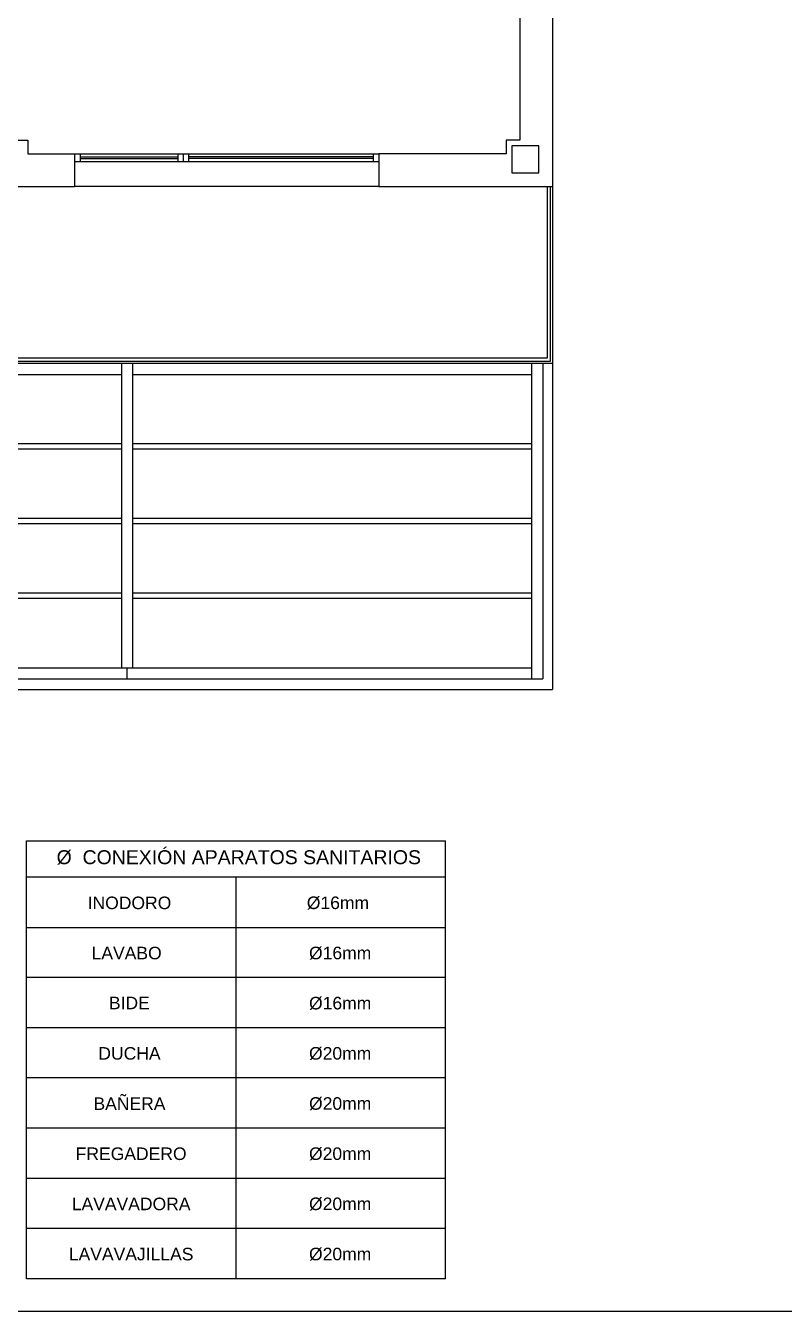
# Model space of a CAD drawing. Header units: millimetres. Extents: x 441156 to 441876, y 4514765 to 4515211.
# Drawn here: x 441448.98 to 441455.97, y 4515165.05 to 4515176.88 of the extents above; entities that cross this region are included whole.
import ezdxf

# ---------------------------------------------------------------- set-up
doc = ezdxf.new("R2010")
doc.units = ezdxf.units.MM
doc.linetypes.add('CONTINUA', pattern=[0])
doc.layers.add('01_cartela', color=6, linetype='Continuous', plot=False)
for name, color, linetype in [('01_mono PRIMERA', 2, 'Continuous'), ('01_textos', 7, 'Continuous'), ('CALEFAC_NOTAS', 7, 'Continuous'), ('INGIN SANEAMIENTO TEXTO', 7, 'Continuous')]:
    doc.layers.add(name, color=color, linetype=linetype)
doc.styles.add('Estilo1', font='swissel.ttf')

# ---------------------------------------------------------------- blocks, each defined once
blk = doc.blocks.new('A$C065C7C63')
at = {"layer": '01_mono PRIMERA', "color": 254}
for p, q in [((17.707, 7.405, 0), (17.707, 4.63, 0)), ((12.877, 4.93, 0), (13.307, 4.93, 0)), ((13.307, 4.93, 0), (13.307, 4.63, 0)), ((13.307, 4.93, 0), (16.107, 4.93, 0)), ((13.307, 4.86, 0), (16.107, 4.86, 0)), ((13.358, 4.93, 0), (13.358, 4.86, 0)), ((13.358, 4.902, 0), (14.257, 4.902, 0)), ((13.358, 4.888, 0), (14.257, 4.888, 0)), ((14.257, 4.93, 0), (14.257, 4.86, 0)), ((14.307, 4.93, 0), (14.307, 4.86, 0)), ((14.357, 4.93, 0), (14.357, 4.86, 0)), ((16.057, 4.902, 0), (14.357, 4.902, 0)), ((16.057, 4.888, 0), (14.357, 4.888, 0)), ((16.057, 4.93, 0), (16.057, 4.86, 0)), ((16.107, 4.93, 0), (16.107, 4.63, 0)), ((12.207, 4.63, 0), (13.307, 4.63, 0)), ((16.107, 4.63, 0), (13.307, 4.63, 0)), ((16.107, 4.63, 0), (17.707, 4.63, 0)), ((17.657, 4.63, 0), (17.657, 3.05, 0)), ((17.687, 4.63, 0), (17.687, 3.02, 0)), ((17.707, 4.63, 0), (17.707, 3, 0)), ((17.657, 3.05, 0), (12.207, 3.05, 0)), ((17.687, 3.02, 0), (12.207, 3.02, 0)), ((17.707, 3, 0), (12.207, 3, 0)), ((13.742, 0.2), (13.742, 3)), ((13.842, 0.2), (13.842, 3)), ((17.517, 0.1, 0), (17.517, 3, 0)), ((17.617, 3, 0), (17.617, 0.1, 0)), ((17.707, 3, 0), (17.707, 0, 0)), ((10.067, 2.9, 0), (13.742, 2.9)), ((13.842, 2.9), (17.517, 2.9, 0)), ((13.742, 2.263), (10.067, 2.263, 0)), ((17.517, 2.263, 0), (13.842, 2.263)), ((13.742, 2.213), (10.067, 2.213, 0)), ((17.517, 2.213, 0), (13.842, 2.213)), ((13.742, 1.575), (10.067, 1.575, 0)), ((17.517, 1.575, 0), (13.842, 1.575)), ((13.742, 1.525), (10.067, 1.525, 0)), ((17.517, 1.525, 0), (13.842, 1.525)), ((13.742, 0.888), (10.067, 0.888, 0)), ((13.742, 0.838), (10.067, 0.838, 0)), ((17.517, 0.888, 0), (13.842, 0.888)), ((17.517, 0.838, 0), (13.842, 0.838)), ((10.067, 0.2, 0), (17.517, 0.2, 0)), ((13.792, 0.1), (13.792, 0.2)), ((13.792, 0.1), (13.792, 0.2)), ((9.957, 0, 0), (17.707, 0, 0)), ((9.967, 0.1, 0), (17.617, 0.1, 0))]:
    blk.add_line(p, q, dxfattribs=at)
for points in [[(17.407, 7.605), (17.407, 5.055), (17.282, 5.055), (17.282, 4.93), (16.107, 4.93)], [(12.607, 6.63), (12.607, 5.055), (12.877, 5.055), (12.877, 4.93)]]:
    blk.add_lwpolyline(points, dxfattribs=at)
blk.add_lwpolyline([(17.332, 4.755), (17.582, 4.755), (17.582, 5.005), (17.332, 5.005), (17.332, 4.755)], close=True, dxfattribs=at)

msp = doc.modelspace()

# ---------------------------------------------------------------- linework, layer by layer
at = {"layer": '01_cartela', "color": 3}
msp.add_lwpolyline([(441432.47255193, 4515186.58008588), (441432.47255193, 4515165.04506187), (441463.11053999, 4515165.04506187), (441463.11053999, 4515186.58008588)], close=True, dxfattribs=at)
at = {"layer": 'CALEFAC_NOTAS', "linetype": 'CONTINUA'}
for p, q in [((441448.98933606, 4515168.11538087), (441448.98933606, 4515169.37506673)), ((441448.98933606, 4515169.37506673), (441452.8490012, 4515169.37506673)), ((441452.8490012, 4515165.34506187), (441452.8490012, 4515169.37506673)), ((441452.8490012, 4515169.03882054), (441448.98933606, 4515169.03882054)), ((441448.98933606, 4515167.65366104), (441448.98933606, 4515168.11538087)), ((441448.98933606, 4515167.19194121), (441448.98933606, 4515167.65366104)), ((441448.98933606, 4515166.73022137), (441448.98933606, 4515167.19194121)), ((441448.98933606, 4515166.26850154), (441448.98933606, 4515166.73022137)), ((441448.98933606, 4515165.80678171), (441448.98933606, 4515166.26850154)), ((441448.98933606, 4515165.34506187), (441448.98933606, 4515165.80678171)), ((441452.8490012, 4515165.34506187), (441448.98933606, 4515165.34506187))]:
    msp.add_line(p, q, dxfattribs=at)
at = {"layer": 'CALEFAC_NOTAS', "color": 7}
msp.add_line((441452.8490012, 4515169.03882054), (441448.98933606, 4515169.03882054), dxfattribs=at)
at = {"layer": 'INGIN SANEAMIENTO TEXTO', "color": 5}
for p, q in [((441450.91916863, 4515169.03882054), (441450.91916863, 4515168.57710071)), ((441448.98933606, 4515168.57710071), (441452.8490012, 4515168.57710071)), ((441450.91916863, 4515168.57710071), (441450.91916863, 4515168.11538087)), ((441452.8490012, 4515168.11538087), (441448.98933606, 4515168.11538087)), ((441450.91916863, 4515168.11538087), (441450.91916863, 4515167.65366104)), ((441452.8490012, 4515167.65366104), (441448.98933606, 4515167.65366104)), ((441450.91916863, 4515167.65366104), (441450.91916863, 4515167.19194121)), ((441452.8490012, 4515167.19194121), (441448.98933606, 4515167.19194121)), ((441450.91916863, 4515167.19194121), (441450.91916863, 4515166.73022137)), ((441452.8490012, 4515166.73022137), (441448.98933606, 4515166.73022137)), ((441450.91916863, 4515166.73022137), (441450.91916863, 4515166.26850154)), ((441452.8490012, 4515166.26850154), (441448.98933606, 4515166.26850154)), ((441450.91916863, 4515166.26850154), (441450.91916863, 4515165.80678171)), ((441452.8490012, 4515165.80678171), (441448.98933606, 4515165.80678171)), ((441450.91916863, 4515165.80678171), (441450.91916863, 4515165.34506187))]:
    msp.add_line(p, q, dxfattribs=at)

# ---------------------------------------------------------------- block references
at = {"layer": '01_mono PRIMERA'}
msp.add_blockref('A$C065C7C63', (441436.12636912, 4515170.76543437), dxfattribs=at)

# ---------------------------------------------------------------- texts
at = {"layer": '01_textos', "color": 1, "insert": (441450.3928031, 4515169.22115418), "char_height": 0.1282612154, "attachment_point": 5, "style": 'Estilo1'}
msp.add_mtext_dynamic_manual_height_columns('\\pi1.1056;Ø  CONEXIÓN APARATOS SANITARIOS', width=6.2697470602, gutter_width=12.5, heights=[0], dxfattribs=at)
at = {"layer": 'INGIN SANEAMIENTO TEXTO', "color": 5, "attachment_point": 5, "style": 'Estilo1'}
for s, heights, insert, char_height in [('INODORO', [0], (441449.9389704, 4515168.80265089), 0.115429641), ('\\pi0.99502;Ø16mm', [0], (441451.36098723, 4515168.80202653), 0.1154296411), ('LAVABO', [0], (441449.91291228, 4515168.34093106), 0.115429641), ('\\pi1.0358;Ø16mm', [0], (441451.36098723, 4515168.34030669), 0.1154296411), ('BIDE', [0], (441449.93771854, 4515167.88225501), 0.115429641), ('\\pi1.0358;Ø16mm', [0], (441451.36098723, 4515167.87858686), 0.1154296411), ('DUCHA', [0], (441449.9389704, 4515167.41749139), 0.115429641), ('\\pi1.0358;Ø20mm', [0.10255159], (441451.36098723, 4515167.41686703), 0.1154296411), ('BAÑERA', [0], (441449.9389704, 4515166.95577156), 0.115429641), ('\\pi1.0358;Ø20mm', [0.10255159], (441451.36098723, 4515166.95514719), 0.1154296411), ('FREGADERO', [0], (441449.95425234, 4515166.49405172), 0.115429641), ('\\pi1.0358;Ø20mm', [0.10255159], (441451.36098723, 4515166.49342736), 0.1154296411), ('LAVAVADORA', [0], (441449.95425234, 4515166.03233189), 0.115429641), ('\\pi1.0358;Ø20mm', [0.10255159], (441451.36098723, 4515166.03170752), 0.1154296411), ('LAVAVAJILLAS', [0], (441449.95425234, 4515165.57061206), 0.1154296411), ('\\pi1.0358;Ø20mm', [0.10255159], (441451.36098723, 4515165.56998769), 0.1154296411)]:
    msp.add_mtext_dynamic_manual_height_columns(s, width=2.577843577, gutter_width=12.5, heights=heights, dxfattribs=dict(at, insert=insert, char_height=char_height))

doc.saveas('drawing.dxf')
